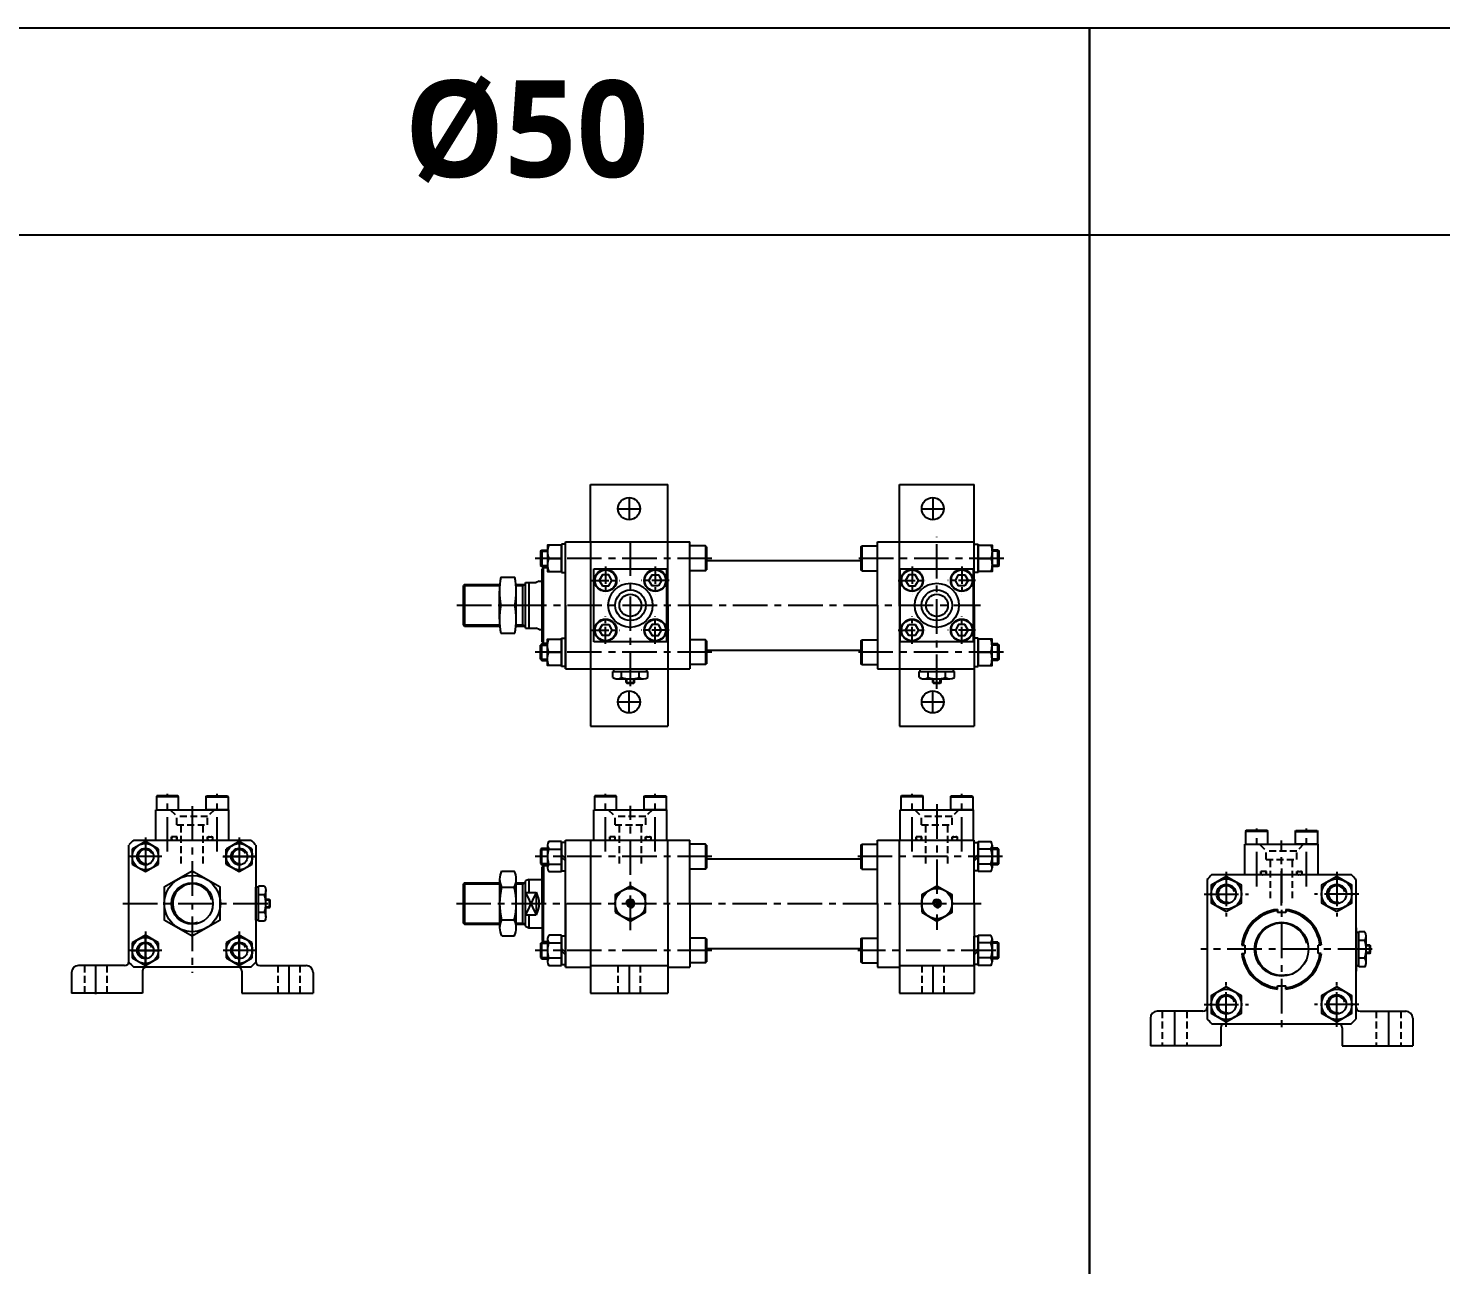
# Model space of a CAD drawing. Extents: x -819 to 10154, y 0 to 4840.
# Drawn here: x 1023 to 2047, y 3944 to 4840 of the extents above; entities that cross this region are included whole.
import ezdxf

# ---------------------------------------------------------------- set-up
doc = ezdxf.new("R2010")
doc.units = 0
doc.header["$LTSCALE"] = 10
doc.header["$MEASUREMENT"] = 0
for name, pattern in [('CENTER', [2, 1.25, -0.25, 0.25, -0.25]), ('CENTERX2', [4, 2.5, -0.5, 0.5, -0.5]), ('HIDDENX2', [0.75, 0.5, -0.25])]:
    doc.linetypes.add(name, pattern=pattern)
doc.layers.get('0').update_dxf_attribs({"linetype": 'CONTINUOUS'})
doc.layers.get('DEFPOINTS').update_dxf_attribs({"linetype": 'CONTINUOUS'})
for name, color, linetype in [('BOM-UDEF', 3, 'CONTINUOUS'), ('CEN', 1, 'CENTERX2'), ('CENTER', 1, 'CENTER'), ('HID', 2, 'HIDDENX2'), ('ML', 7, 'CONTINUOUS')]:
    doc.layers.add(name, color=color, linetype=linetype)
doc.styles.add('문자', font='romans.shx')

msp = doc.modelspace()

# ---------------------------------------------------------------- linework, layer by layer
for p, q in [((6210.3, 4839.7), (0, 4839.7)), ((1792, 3047.7), (1792, 4839.7)), ((1792, 4839.7), (1792, 3047.7)), ((2613, 4689.7), (971, 4689.7)), ((1457, 4365.2), (1462, 4365.2)), ((1462.5, 4365.7), (1462, 4365.2)), ((1678.5, 4365.7), (1679, 4365.2)), ((1678.5, 4365.7), (1684.5, 4365.7)), ((1679, 4365.2), (1684, 4365.2)), ((1684.5, 4365.7), (1684, 4365.2)), ((1198, 4208.4), (1195.5, 4208.4)), ((1198, 4202.4), (1198, 4208.4)), ((1198, 4208.4), (1198.5, 4207.9)), ((1198.5, 4202.9), (1198.5, 4207.9)), ((1198, 4202.4), (1195.5, 4202.4)), ((1198, 4202.4), (1198.5, 4202.9)), ((1995.1, 4175.4), (1992.6, 4175.4)), ((1995.1, 4169.4), (1995.1, 4175.4)), ((1995.1, 4175.4), (1995.6, 4174.9)), ((1995.1, 4169.4), (1992.6, 4169.4)), ((1995.1, 4169.4), (1995.6, 4169.9)), ((1995.6, 4169.9), (1995.6, 4174.9))]:
    msp.add_line(p, q)
at = {"color": 7, "linetype": 'Continuous'}
for p, q in [((1446.8, 4369.2), (1446.8, 4373.6)), ((1446.8, 4373.6), (1459.5, 4373.6)), ((1447.5, 4375.6), (1471.5, 4375.6)), ((1447.5, 4373.6), (1447.5, 4375.6)), ((1453.1, 4369.2), (1453.1, 4373.6)), ((1459.5, 4375.6), (1467, 4375.6)), ((1459.5, 4373.6), (1472.2, 4373.6)), ((1465.8, 4369.2), (1465.8, 4373.6)), ((1471.5, 4373.6), (1471.5, 4375.6)), ((1472.2, 4369.2), (1472.2, 4373.6)), ((1668.8, 4369.2), (1668.8, 4373.6)), ((1668.8, 4373.6), (1681.5, 4373.6)), ((1669.5, 4375.6), (1693.5, 4375.6)), ((1669.5, 4373.6), (1669.5, 4375.6)), ((1675.1, 4369.2), (1675.1, 4373.6)), ((1681.5, 4375.6), (1689, 4375.6)), ((1681.5, 4373.6), (1694.2, 4373.6)), ((1687.8, 4369.2), (1687.8, 4373.6)), ((1693.5, 4373.6), (1693.5, 4375.6)), ((1694.2, 4369.2), (1694.2, 4373.6)), ((1450, 4368.2), (1469, 4368.2)), ((1456.5, 4365.7), (1456.5, 4368.2)), ((1456.5, 4365.7), (1457, 4365.2)), ((1456.5, 4365.7), (1462.5, 4365.7)), ((1462.5, 4365.7), (1462.5, 4368.2)), ((1672, 4368.2), (1691, 4368.2)), ((1678.5, 4365.7), (1678.5, 4368.2)), ((1684.5, 4365.7), (1684.5, 4368.2)), ((1188.1, 4193.4), (1188.1, 4217.4)), ((1190.1, 4217.4), (1188.1, 4217.4)), ((1194.5, 4218.1), (1190.1, 4218.1)), ((1190.1, 4205.4), (1190.1, 4218.1)), ((1194.5, 4211.7), (1190.1, 4211.7)), ((1195.5, 4195.8), (1195.5, 4214.9)), ((1190.1, 4192.6), (1190.1, 4205.4)), ((1194.5, 4199), (1190.1, 4199)), ((1190.1, 4193.4), (1188.1, 4193.4)), ((1194.5, 4192.6), (1190.1, 4192.6)), ((1985.2, 4160.4), (1985.2, 4184.4)), ((1987.2, 4184.4), (1985.2, 4184.4)), ((1991.6, 4185.1), (1987.2, 4185.1)), ((1987.2, 4172.4), (1987.2, 4185.1)), ((1991.6, 4178.7), (1987.2, 4178.7)), ((1992.6, 4162.8), (1992.6, 4181.9)), ((1987.2, 4159.7), (1987.2, 4172.4)), ((1991.6, 4166), (1987.2, 4166)), ((1987.2, 4160.4), (1985.2, 4160.4)), ((1991.6, 4159.7), (1987.2, 4159.7))]:
    msp.add_line(p, q, dxfattribs=at)
for points in [[(1448.5, 4199.2), (1459.5, 4192.8), (1470.5, 4199.2), (1470.5, 4211.9), (1459.5, 4218.2), (1448.5, 4211.9)], [(1670.5, 4199.2), (1681.5, 4192.8), (1692.5, 4199.2), (1692.5, 4211.9), (1681.5, 4218.2), (1670.5, 4211.9)], [(1458.6, 4207), (1457.8, 4205.5), (1458.6, 4204), (1460.4, 4204), (1461.2, 4205.5), (1460.4, 4207)], [(1680.6, 4207), (1679.8, 4205.5), (1680.6, 4204), (1682.4, 4204), (1683.2, 4205.5), (1682.4, 4207)]]:
    msp.add_lwpolyline(points, close=True, dxfattribs=at)
for centre, radius in [((1459.5, 4205.5), 11), ((1681.5, 4205.5), 11), ((1459.5, 4205.5), 2.5), ((1681.5, 4205.5), 2.5)]:
    msp.add_circle(centre, radius, dxfattribs=at)
for centre, radius, start, end in [((1450, 4373.9), 5.62, 235.6158, 270), ((1450, 4373.9), 5.62, 235.6158, 304.3842), ((1459.5, 4389.3), 21, 252.412, 270), ((1459.5, 4389.3), 21, 270, 287.588), ((1469, 4373.9), 5.62, 235.6158, 304.3842), ((1672, 4373.9), 5.62, 235.6158, 270), ((1672, 4373.9), 5.62, 235.6158, 304.3842), ((1681.5, 4389.3), 21, 252.412, 270), ((1681.5, 4389.3), 21, 270, 287.588), ((1691, 4373.9), 5.62, 235.6158, 304.3842), ((1189.9, 4214.9), 5.62, 325.6158, 34.3842), ((1174.5, 4205.4), 21, 0, 17.588), ((1174.5, 4205.4), 21, 342.412, 0), ((1189.9, 4195.8), 5.62, 325.6158, 34.3842), ((1189.9, 4195.8), 5.62, 325.6158, 0), ((1987, 4181.9), 5.62, 325.6158, 34.3842), ((1971.6, 4172.4), 21, 0, 17.588), ((1971.6, 4172.4), 21, 342.412, 0), ((1987, 4162.8), 5.62, 325.6158, 34.3842), ((1987, 4162.8), 5.62, 325.6158, 0)]:
    msp.add_arc(centre, radius, start, end, dxfattribs=at)
at = {"layer": 'BOM-UDEF', "color": 0}
for p, q in [((1430.5, 4467.6), (1430.5, 4509.1)), ((1430.5, 4509.1), (1486.5, 4509.1)), ((1486.5, 4467.6), (1486.5, 4509.1)), ((1654.5, 4467.6), (1654.5, 4509.1)), ((1654.5, 4509.1), (1708.5, 4509.1)), ((1708.5, 4467.6), (1708.5, 4509.1)), ((1430.5, 4375.6), (1430.5, 4334.1)), ((1486.5, 4375.6), (1486.5, 4334.1)), ((1654.5, 4375.6), (1654.5, 4334.1)), ((1708.5, 4375.6), (1708.5, 4334.1)), ((1430.5, 4334.1), (1486.5, 4334.1)), ((1654.5, 4334.1), (1708.5, 4334.1)), ((1430.5, 4160.5), (1486.5, 4160.5)), ((1430.5, 4159.5), (1430.5, 4140.5)), ((1486.5, 4159.5), (1486.5, 4140.5)), ((1654.5, 4160.5), (1708.5, 4160.5)), ((1654.5, 4160.5), (1708.5, 4160.5)), ((1654.5, 4159.5), (1654.5, 4140.5)), ((1708.5, 4159.5), (1708.5, 4140.5)), ((1106.1, 4140.5), (1054.6, 4140.5)), ((1178.1, 4140.5), (1229.6, 4140.5)), ((1430.5, 4140.5), (1486.5, 4140.5)), ((1654.5, 4140.5), (1708.5, 4140.5)), ((1887.2, 4102.4), (1836.2, 4102.4)), ((1975.2, 4102.4), (2026.2, 4102.4))]:
    msp.add_line(p, q, dxfattribs=at)
for centre in [(1458.5, 4491.6), (1678.5, 4491.6), (1458.5, 4351.6), (1678.5, 4351.6)]:
    msp.add_circle(centre, 8, dxfattribs=at)
at = {"layer": 'CEN'}
for p, q in [((1458.5, 4499.6), (1458.5, 4483.6)), ((1678.5, 4499.6), (1678.5, 4483.6)), ((1450.5, 4491.6), (1466.5, 4491.6)), ((1670.5, 4491.6), (1686.5, 4491.6)), ((1459.5, 4363), (1459.5, 4471.1)), ((1681.5, 4361), (1681.5, 4471.1)), ((1518.6, 4455.6), (1390.6, 4455.6)), ((1730, 4455.6), (1624.2, 4455.6)), ((1333.8, 4421.6), (1713.1, 4421.6)), ((1518.6, 4387.6), (1390.6, 4387.6)), ((1729.7, 4387.6), (1624.2, 4387.6)), ((1458.5, 4343.6), (1458.5, 4359.6)), ((1678.5, 4343.6), (1678.5, 4359.6)), ((1450.5, 4351.6), (1466.5, 4351.6)), ((1670.5, 4351.6), (1686.5, 4351.6)), ((1124.1, 4243.1), (1124.1, 4285.1)), ((1160.1, 4243.1), (1160.1, 4285.1)), ((1441.5, 4243.1), (1441.5, 4285.1)), ((1477.5, 4243.1), (1477.5, 4285.1)), ((1663.5, 4243.1), (1663.5, 4285.1)), ((1681.5, 4277.5), (1681.5, 4186.4)), ((1699.5, 4243.1), (1699.5, 4285.1)), ((1142.1, 4276.1), (1142.1, 4155.2)), ((1459.5, 4186.2), (1459.5, 4276.4)), ((1913.2, 4217.9), (1913.2, 4259.9)), ((1949.2, 4217.9), (1949.2, 4259.9)), ((1108.1, 4253.3), (1108.1, 4226.9)), ((1176.1, 4253.3), (1176.1, 4226.9)), ((1176.1, 4253.3), (1176.1, 4226.9)), ((1931.2, 4204), (1931.2, 4251.2)), ((1120, 4239.5), (1096.5, 4239.5)), ((1164.2, 4239.5), (1187.6, 4239.5)), ((1188, 4239.5), (1164.5, 4239.5)), ((1518.6, 4239.5), (1390.6, 4239.5)), ((1729.1, 4239.5), (1624.2, 4239.5)), ((1891.2, 4228.5), (1891.2, 4196.2)), ((1931.2, 4230.9), (1931.2, 4113.8)), ((1971.2, 4228.5), (1971.2, 4196.2)), ((1875.1, 4212.4), (1907.3, 4212.4)), ((1987.3, 4212.4), (1955.1, 4212.4)), ((1091.8, 4205.5), (1199.5, 4205.5)), ((1333.4, 4205.5), (1713.7, 4205.5)), ((1108.1, 4185.3), (1108.1, 4158.9)), ((1176.1, 4185.3), (1176.1, 4158.9)), ((1108.1, 4162.2), (1108.1, 4180.9)), ((1176.1, 4162.2), (1176.1, 4180.9)), ((1120, 4171.5), (1096.5, 4171.5)), ((1098.7, 4171.5), (1117.5, 4171.5)), ((1188, 4171.5), (1164.5, 4171.5)), ((1185.5, 4171.5), (1166.7, 4171.5)), ((1518.6, 4171.5), (1390.6, 4171.5)), ((1724.2, 4171.5), (1624.2, 4171.5)), ((1996.9, 4172.4), (1872.7, 4172.4)), ((1072.1, 4160.5), (1072.1, 4139.8)), ((1212.1, 4160.5), (1212.1, 4139.8)), ((1458.5, 4160.5), (1458.5, 4140.5)), ((1678.5, 4160.5), (1678.5, 4140.5)), ((1891.2, 4116.2), (1891.2, 4148.5)), ((1971.2, 4116.2), (1971.2, 4148.5)), ((1853.7, 4127.4), (1853.7, 4102.4)), ((1875.1, 4132.4), (1907.3, 4132.4)), ((1987.3, 4132.4), (1955.1, 4132.4)), ((2008.7, 4127.4), (2008.7, 4102.4))]:
    msp.add_line(p, q, dxfattribs=at)
at = {"layer": 'CENTER'}
for p, q in [((1399.4, 4455.6), (1409.6, 4455.6)), ((1721.6, 4455.6), (1711.4, 4455.6)), ((1441.5, 4449.7), (1441.5, 4429.6)), ((1477.5, 4449.7), (1477.5, 4429.6)), ((1663.5, 4449.7), (1663.5, 4429.6)), ((1699.5, 4449.7), (1699.5, 4429.6)), ((1431.4, 4439.6), (1451.6, 4439.6)), ((1487.6, 4439.6), (1467.4, 4439.6)), ((1653.4, 4439.6), (1673.6, 4439.6)), ((1709.6, 4439.6), (1689.4, 4439.6)), ((1441.5, 4393.6), (1441.5, 4413.7)), ((1477.5, 4393.6), (1477.5, 4413.7)), ((1663.5, 4393.6), (1663.5, 4413.7)), ((1699.5, 4393.6), (1699.5, 4413.7)), ((1431.4, 4403.6), (1451.6, 4403.6)), ((1487.6, 4403.6), (1467.4, 4403.6)), ((1653.4, 4403.6), (1673.6, 4403.6)), ((1709.6, 4403.6), (1689.4, 4403.6)), ((1399.4, 4387.6), (1409.6, 4387.6)), ((1721.6, 4387.6), (1711.4, 4387.6))]:
    msp.add_line(p, q, dxfattribs=at)
at = {"layer": 'DEFPOINTS', "color": 0, "linetype": 'ByBlock'}
for p in [(1396.5, 4449.1), (1396.5, 4394.1), (1396.5, 4233), (1383.5, 4189), (1396.5, 4178)]:
    msp.add_point(p, dxfattribs=at)
at = {"layer": 'HID'}
for p, q in [((1126.1, 4273.5), (1131, 4268.6)), ((1153.2, 4268.6), (1131, 4268.6)), ((1131, 4262.5), (1131, 4268.6)), ((1131, 4262.5), (1131, 4268.6)), ((1158.1, 4273.5), (1153.2, 4268.6)), ((1153.2, 4262.5), (1153.2, 4268.6)), ((1443.5, 4273.5), (1448.4, 4268.6)), ((1470.6, 4268.6), (1448.4, 4268.6)), ((1448.4, 4262.5), (1448.4, 4268.6)), ((1448.4, 4262.5), (1448.4, 4268.6)), ((1475.5, 4273.5), (1470.6, 4268.6)), ((1470.6, 4262.5), (1470.6, 4268.6)), ((1665.5, 4273.5), (1670.4, 4268.6)), ((1692.6, 4268.6), (1670.4, 4268.6)), ((1670.4, 4262.5), (1670.4, 4268.6)), ((1670.4, 4262.5), (1670.4, 4268.6)), ((1697.5, 4273.5), (1692.6, 4268.6)), ((1692.6, 4262.5), (1692.6, 4268.6)), ((1131, 4262.5), (1153.2, 4262.5)), ((1134.1, 4234.5), (1134.1, 4262.5)), ((1150.1, 4234.5), (1150.1, 4262.5)), ((1448.4, 4262.5), (1470.6, 4262.5)), ((1451.5, 4234.5), (1451.5, 4262.5)), ((1467.5, 4234.5), (1467.5, 4262.5)), ((1670.4, 4262.5), (1692.6, 4262.5)), ((1673.5, 4234.5), (1673.5, 4262.5)), ((1689.5, 4234.5), (1689.5, 4262.5)), ((1127.1, 4251.5), (1127.1, 4253.9)), ((1131.1, 4253.9), (1127.1, 4253.9)), ((1131.1, 4251.5), (1131.1, 4253.9)), ((1153.1, 4253.9), (1157.1, 4253.9)), ((1153.1, 4251.5), (1153.1, 4253.9)), ((1157.1, 4251.5), (1157.1, 4253.9)), ((1448.5, 4253.9), (1444.5, 4253.9)), ((1444.5, 4251.5), (1444.5, 4253.9)), ((1448.5, 4251.5), (1448.5, 4253.9)), ((1470.5, 4253.9), (1474.5, 4253.9)), ((1470.5, 4251.5), (1470.5, 4253.9)), ((1474.5, 4251.5), (1474.5, 4253.9)), ((1666.5, 4251.5), (1666.5, 4253.9)), ((1670.5, 4253.9), (1666.5, 4253.9)), ((1670.5, 4251.5), (1670.5, 4253.9)), ((1692.5, 4253.9), (1696.5, 4253.9)), ((1692.5, 4251.5), (1692.5, 4253.9)), ((1696.5, 4251.5), (1696.5, 4253.9)), ((1915.2, 4248.4), (1920.1, 4243.5)), ((1947.2, 4248.4), (1942.3, 4243.5)), ((1942.3, 4243.5), (1920.1, 4243.5)), ((1920.1, 4237.4), (1920.1, 4243.5)), ((1920.1, 4237.4), (1920.1, 4243.5)), ((1920.1, 4237.4), (1942.3, 4237.4)), ((1923.2, 4209.3), (1923.2, 4237.4)), ((1939.2, 4209.3), (1939.2, 4237.4)), ((1942.3, 4237.4), (1942.3, 4243.5)), ((1920.2, 4228.8), (1916.2, 4228.8)), ((1916.2, 4226.4), (1916.2, 4228.8)), ((1920.2, 4226.4), (1920.2, 4228.8)), ((1942.2, 4226.4), (1942.2, 4228.8)), ((1942.2, 4228.8), (1946.2, 4228.8)), ((1946.2, 4226.4), (1946.2, 4228.8)), ((1064.1, 4160.5), (1064.1, 4140.5)), ((1080.1, 4160.5), (1080.1, 4140.5)), ((1204.1, 4160.5), (1204.1, 4140.5)), ((1220.1, 4160.5), (1220.1, 4140.5)), ((1450.5, 4160.5), (1450.5, 4140.5)), ((1466.5, 4160.5), (1466.5, 4140.5)), ((1670.5, 4160.5), (1670.5, 4140.5)), ((1686.5, 4160.5), (1686.5, 4140.5)), ((1844.7, 4127.4), (1844.7, 4102.4)), ((1862.7, 4127.4), (1862.7, 4102.4)), ((1999.7, 4127.4), (1999.7, 4102.4)), ((2017.7, 4127.4), (2017.7, 4102.4))]:
    msp.add_line(p, q, dxfattribs=at)
for centre, start, end in [((1128.3, 4252.7), 90, 270), ((1129.8, 4252.7), 270, 90), ((1154.3, 4252.7), 90, 270), ((1155.8, 4252.7), 270, 90), ((1445.7, 4252.7), 90, 270), ((1447.2, 4252.7), 270, 90), ((1471.7, 4252.7), 90, 270), ((1473.3, 4252.7), 270, 90), ((1667.7, 4252.7), 90, 270), ((1669.2, 4252.7), 270, 90), ((1693.7, 4252.7), 90, 270), ((1695.3, 4252.7), 270, 90), ((1917.4, 4227.6), 90, 270), ((1919, 4227.6), 270, 90), ((1943.4, 4227.6), 90, 270), ((1945, 4227.6), 270, 90)]:
    msp.add_arc(centre, 1.2, start, end, dxfattribs=at)
at = {"layer": 'ML'}
for p, q in [((1394.4, 4460.8), (1395.3, 4461.6)), ((1395.3, 4461.6), (1395.3, 4449.6)), ((1395.3, 4461.6), (1399.4, 4461.6)), ((1409.5, 4445.3), (1409.5, 4465.9)), ((1409.5, 4465.9), (1409.5, 4445.3)), ((1412.5, 4465.9), (1409.5, 4465.9)), ((1412.5, 4467.6), (1502.5, 4467.6)), ((1412.5, 4421.6), (1412.5, 4467.6)), ((1412.5, 4375.6), (1412.5, 4467.6)), ((1412.5, 4421.6), (1412.5, 4467.6)), ((1412.5, 4445.3), (1412.5, 4465.9)), ((1430.5, 4467.6), (1430.5, 4375.6)), ((1486.5, 4421.6), (1486.5, 4467.6)), ((1502.5, 4421.6), (1502.5, 4467.6)), ((1502.5, 4421.6), (1502.5, 4467.6)), ((1513.8, 4464.6), (1502.5, 4464.6)), ((1513.8, 4464.6), (1513.8, 4446.6)), ((1514.5, 4463.9), (1513.8, 4464.6)), ((1514.5, 4463.9), (1514.5, 4447.3)), ((1626.5, 4463.9), (1627.2, 4464.6)), ((1626.5, 4463.9), (1626.5, 4447.3)), ((1627.2, 4464.6), (1638.5, 4464.6)), ((1627.2, 4464.6), (1627.2, 4446.6)), ((1638.5, 4421.6), (1638.5, 4467.6)), ((1638.5, 4467.6), (1708.5, 4467.6)), ((1654.5, 4421.6), (1654.5, 4467.6)), ((1708.5, 4421.6), (1708.5, 4467.6)), ((1708.5, 4445.3), (1708.5, 4465.9)), ((1708.5, 4465.9), (1711.5, 4465.9)), ((1711.5, 4445.3), (1711.5, 4465.9)), ((1711.5, 4465.9), (1711.5, 4445.3)), ((1725.7, 4461.6), (1721.6, 4461.6)), ((1725.7, 4449.6), (1725.7, 4461.6)), ((1725.7, 4461.6), (1726.6, 4460.8)), ((1394.4, 4460.8), (1394.4, 4450.5)), ((1409.5, 4455.6), (1400.3, 4455.6)), ((1514.5, 4454.1), (1626.5, 4454.1)), ((1711.5, 4455.6), (1720.6, 4455.6)), ((1726.6, 4450.5), (1726.6, 4460.8)), ((1365.7, 4442), (1375.7, 4442)), ((1395.3, 4449.6), (1394.4, 4450.5)), ((1395.3, 4449.6), (1399.4, 4449.6)), ((1396.5, 4449.1), (1395.5, 4448.1)), ((1395.5, 4395.1), (1395.5, 4448.1)), ((1396.5, 4394.1), (1396.5, 4449.6)), ((1396.5, 4449.1), (1399.5, 4449.1)), ((1409.5, 4445.3), (1412.5, 4445.3)), ((1433, 4448.1), (1486, 4448.1)), ((1433, 4395.1), (1433, 4448.1)), ((1486, 4448.1), (1486, 4395.1)), ((1486, 4395.1), (1486, 4448.1)), ((1513.8, 4446.6), (1502.5, 4446.6)), ((1513.8, 4446.6), (1514.5, 4447.3)), ((1627.2, 4446.6), (1626.5, 4447.3)), ((1627.2, 4446.6), (1638.5, 4446.6)), ((1655, 4448.1), (1708, 4448.1)), ((1655, 4395.1), (1655, 4448.1)), ((1708, 4395.1), (1708, 4448.1)), ((1708, 4448.1), (1708, 4395.1)), ((1711.5, 4445.3), (1708.5, 4445.3)), ((1725.7, 4449.6), (1721.6, 4449.6)), ((1726.6, 4450.5), (1725.7, 4449.6)), ((1339.2, 4436.6), (1338.5, 4435.9)), ((1338.5, 4407.4), (1338.5, 4435.9)), ((1339.2, 4436.6), (1339.2, 4406.6)), ((1339.2, 4436.6), (1364.9, 4436.6)), ((1364.7, 4411.5), (1364.7, 4431.8)), ((1376.4, 4436.6), (1383.5, 4436.6)), ((1376.7, 4411.5), (1376.7, 4431.8)), ((1381.5, 4406.6), (1381.5, 4436.6)), ((1383.5, 4405.1), (1383.5, 4438.1)), ((1383.5, 4438.1), (1391.3, 4438.1)), ((1386, 4438.1), (1386, 4421.6)), ((1393.3, 4439.1), (1391.3, 4438.1)), ((1393.3, 4439.1), (1395.5, 4439.1)), ((1365.7, 4421.6), (1375.7, 4421.6)), ((1386, 4421.6), (1386, 4405.1)), ((1412.5, 4421.6), (1412.5, 4375.6)), ((1412.5, 4421.6), (1412.5, 4375.6)), ((1486.5, 4421.6), (1486.5, 4375.6)), ((1502.5, 4421.6), (1502.5, 4375.6)), ((1502.5, 4421.6), (1502.5, 4375.6)), ((1638.5, 4421.6), (1638.5, 4375.6)), ((1654.5, 4421.6), (1654.5, 4375.6)), ((1708.5, 4421.6), (1708.5, 4375.6)), ((1339.2, 4406.6), (1338.5, 4407.4)), ((1338.5, 4407.4), (1339.2, 4406.6)), ((1339.2, 4406.6), (1364.8, 4406.6)), ((1339.2, 4406.6), (1364.9, 4406.6)), ((1365.7, 4401.3), (1375.7, 4401.3)), ((1376.4, 4406.6), (1383.5, 4406.6)), ((1376.8, 4406.6), (1383.5, 4406.6)), ((1383.5, 4405.1), (1391.3, 4405.1)), ((1393.3, 4404.1), (1391.3, 4405.1)), ((1393.3, 4404.1), (1395.5, 4404.1)), ((1395.3, 4393.6), (1394.4, 4392.8)), ((1394.4, 4382.5), (1394.4, 4392.8)), ((1395.3, 4381.6), (1395.3, 4393.6)), ((1395.3, 4393.6), (1399.4, 4393.6)), ((1395.4, 4393.6), (1399.5, 4393.6)), ((1396.5, 4394.1), (1395.5, 4395.1)), ((1396.5, 4394.1), (1399.5, 4394.1)), ((1409.5, 4377.3), (1409.5, 4397.9)), ((1409.5, 4397.9), (1409.5, 4377.3)), ((1409.5, 4397.9), (1412.5, 4397.9)), ((1412.5, 4397.9), (1412.5, 4377.3)), ((1486, 4395.1), (1433, 4395.1)), ((1513.8, 4396.6), (1502.5, 4396.6)), ((1513.8, 4396.6), (1513.8, 4378.6)), ((1514.5, 4395.9), (1513.8, 4396.6)), ((1514.5, 4395.9), (1514.5, 4379.3)), ((1626.5, 4395.9), (1627.2, 4396.6)), ((1626.5, 4395.9), (1626.5, 4379.3)), ((1627.2, 4396.6), (1638.5, 4396.6)), ((1627.2, 4396.6), (1627.2, 4378.6)), ((1708, 4395.1), (1655, 4395.1)), ((1708.5, 4397.9), (1708.5, 4377.3)), ((1711.5, 4397.9), (1708.5, 4397.9)), ((1711.5, 4397.9), (1711.5, 4377.3)), ((1711.5, 4377.3), (1711.5, 4397.9)), ((1725.7, 4393.6), (1721.6, 4393.6)), ((1725.7, 4381.6), (1725.7, 4393.6)), ((1725.7, 4393.6), (1726.6, 4392.8)), ((1726.6, 4382.5), (1726.6, 4392.8)), ((1394.4, 4382.5), (1395.3, 4381.6)), ((1395.3, 4381.6), (1399.4, 4381.6)), ((1409.5, 4387.6), (1400.3, 4387.6)), ((1514.5, 4389.1), (1626.5, 4389.1)), ((1711.5, 4387.6), (1720.6, 4387.6)), ((1725.7, 4381.6), (1721.6, 4381.6)), ((1726.6, 4382.5), (1725.7, 4381.6)), ((1412.5, 4377.3), (1409.5, 4377.3)), ((1412.5, 4375.6), (1502.5, 4375.6)), ((1513.8, 4378.6), (1502.5, 4378.6)), ((1513.8, 4378.6), (1514.5, 4379.3)), ((1627.2, 4378.6), (1626.5, 4379.3)), ((1627.2, 4378.6), (1638.5, 4378.6)), ((1638.5, 4375.6), (1708.5, 4375.6)), ((1708.5, 4377.3), (1711.5, 4377.3)), ((1116.4, 4283.5), (1116.1, 4282.9)), ((1132.1, 4282.9), (1116.1, 4282.9)), ((1116.1, 4282.9), (1116.1, 4273.5)), ((1131.7, 4283.5), (1116.4, 4283.5)), ((1132.1, 4282.9), (1131.7, 4283.5)), ((1132.1, 4273.5), (1132.1, 4282.9)), ((1152.1, 4282.9), (1152.4, 4283.5)), ((1152.1, 4282.9), (1168.1, 4282.9)), ((1152.1, 4273.5), (1152.1, 4282.9)), ((1152.4, 4283.5), (1167.7, 4283.5)), ((1167.7, 4283.5), (1168.1, 4282.9)), ((1168.1, 4282.9), (1168.1, 4273.5)), ((1433.8, 4283.5), (1433.5, 4282.9)), ((1433.5, 4282.9), (1433.5, 4273.5)), ((1449.5, 4282.9), (1433.5, 4282.9)), ((1449.1, 4283.5), (1433.8, 4283.5)), ((1449.5, 4282.9), (1449.1, 4283.5)), ((1449.5, 4273.5), (1449.5, 4282.9)), ((1469.5, 4282.9), (1469.8, 4283.5)), ((1469.5, 4273.5), (1469.5, 4282.9)), ((1469.5, 4282.9), (1485.5, 4282.9)), ((1469.8, 4283.5), (1485.1, 4283.5)), ((1485.1, 4283.5), (1485.5, 4282.9)), ((1485.5, 4282.9), (1485.5, 4273.5)), ((1655.8, 4283.5), (1655.5, 4282.9)), ((1671.5, 4282.9), (1655.5, 4282.9)), ((1655.5, 4282.9), (1655.5, 4273.5)), ((1671.1, 4283.5), (1655.8, 4283.5)), ((1671.5, 4282.9), (1671.1, 4283.5)), ((1671.5, 4273.5), (1671.5, 4282.9)), ((1691.5, 4282.9), (1691.8, 4283.5)), ((1691.5, 4282.9), (1707.5, 4282.9)), ((1691.5, 4273.5), (1691.5, 4282.9)), ((1691.8, 4283.5), (1707.1, 4283.5)), ((1707.1, 4283.5), (1707.5, 4282.9)), ((1707.5, 4282.9), (1707.5, 4273.5)), ((1115.6, 4273.5), (1168.6, 4273.5)), ((1115.6, 4251.5), (1115.6, 4273.5)), ((1168.1, 4273.5), (1152.1, 4273.5)), ((1168.6, 4251.5), (1168.6, 4273.5)), ((1433, 4273.5), (1486, 4273.5)), ((1433, 4251.5), (1433, 4273.5)), ((1485.5, 4273.5), (1469.5, 4273.5)), ((1486, 4251.5), (1486, 4273.5)), ((1655, 4273.5), (1708, 4273.5)), ((1655, 4251.5), (1655, 4273.5)), ((1707.5, 4273.5), (1691.5, 4273.5)), ((1708, 4251.5), (1708, 4273.5)), ((1905.5, 4258.4), (1905.2, 4257.8)), ((1921.2, 4257.8), (1905.2, 4257.8)), ((1905.2, 4257.8), (1905.2, 4248.4)), ((1920.9, 4258.4), (1905.5, 4258.4)), ((1921.2, 4257.8), (1920.9, 4258.4)), ((1921.2, 4248.4), (1921.2, 4257.8)), ((1941.2, 4257.8), (1941.5, 4258.4)), ((1941.2, 4257.8), (1957.2, 4257.8)), ((1941.2, 4248.4), (1941.2, 4257.8)), ((1941.5, 4258.4), (1956.9, 4258.4)), ((1956.9, 4258.4), (1957.2, 4257.8)), ((1957.2, 4257.8), (1957.2, 4248.4)), ((1096.1, 4163.2), (1096.1, 4247.9)), ((1108.1, 4250.5), (1098.6, 4245)), ((1099.7, 4251.5), (1184.5, 4251.5)), ((1117.6, 4245), (1108.1, 4250.5)), ((1176.1, 4250.5), (1166.6, 4245)), ((1185.6, 4245), (1176.1, 4250.5)), ((1188.1, 4247.9), (1188.1, 4163.5)), ((1399.5, 4247.8), (1399.5, 4231.3)), ((1409.5, 4250.5), (1400.3, 4250.5)), ((1409.5, 4228.6), (1409.5, 4250.5)), ((1409.5, 4249.8), (1409.5, 4229.2)), ((1412.5, 4249.8), (1409.5, 4249.8)), ((1412.5, 4159.5), (1412.5, 4251.5)), ((1412.5, 4251.5), (1502.5, 4251.5)), ((1412.5, 4205.5), (1412.5, 4251.5)), ((1412.5, 4205.5), (1412.5, 4251.5)), ((1412.5, 4229.2), (1412.5, 4249.8)), ((1430.5, 4251.5), (1430.5, 4159.5)), ((1486.5, 4205.5), (1486.5, 4251.5)), ((1502.5, 4205.5), (1502.5, 4251.5)), ((1502.5, 4205.5), (1502.5, 4251.5)), ((1513.8, 4248.5), (1502.5, 4248.5)), ((1513.8, 4248.5), (1513.8, 4230.5)), ((1514.5, 4247.8), (1513.8, 4248.5)), ((1514.5, 4247.8), (1514.5, 4231.2)), ((1626.5, 4247.8), (1627.2, 4248.5)), ((1626.5, 4247.8), (1626.5, 4231.2)), ((1627.2, 4248.5), (1638.5, 4248.5)), ((1627.2, 4248.5), (1627.2, 4230.5)), ((1638.5, 4251.5), (1708.5, 4251.5)), ((1638.5, 4205.5), (1638.5, 4251.5)), ((1654.5, 4205.5), (1654.5, 4251.5)), ((1708.5, 4205.5), (1708.5, 4251.5)), ((1708.5, 4249.8), (1711.5, 4249.8)), ((1708.5, 4229.2), (1708.5, 4249.8)), ((1711.5, 4250.5), (1720.6, 4250.5)), ((1711.5, 4228.6), (1711.5, 4250.5)), ((1711.5, 4249.8), (1711.5, 4229.2)), ((1721.5, 4247.8), (1721.5, 4231.3)), ((1904.7, 4248.4), (1957.7, 4248.4)), ((1904.7, 4226.4), (1904.7, 4248.4)), ((1957.2, 4248.4), (1941.2, 4248.4)), ((1957.7, 4226.4), (1957.7, 4248.4)), ((1098.6, 4245), (1098.6, 4234.1)), ((1117.6, 4234.1), (1117.6, 4245)), ((1166.6, 4234.1), (1166.6, 4245)), ((1166.6, 4245), (1166.6, 4234.1)), ((1185.6, 4234.1), (1185.6, 4245)), ((1395.4, 4245.5), (1394.5, 4244.7)), ((1394.5, 4234.4), (1394.5, 4244.7)), ((1395.4, 4233.5), (1395.4, 4245.5)), ((1395.4, 4245.5), (1399.5, 4245.5)), ((1400.3, 4245), (1409.5, 4245)), ((1409.5, 4241), (1412.5, 4238.2)), ((1409.5, 4239.2), (1412.5, 4236.4)), ((1514.5, 4238), (1626.5, 4238)), ((1711.5, 4241), (1708.5, 4238.2)), ((1711.5, 4239.2), (1708.5, 4236.4)), ((1720.6, 4245), (1711.5, 4245)), ((1725.6, 4245.5), (1721.5, 4245.5)), ((1725.6, 4245.5), (1726.5, 4244.7)), ((1725.6, 4233.5), (1725.6, 4245.5)), ((1726.5, 4234.4), (1726.5, 4244.7)), ((1098.6, 4234.1), (1108.1, 4228.6)), ((1108.1, 4228.6), (1117.6, 4234.1)), ((1176.1, 4228.6), (1166.6, 4234.1)), ((1166.6, 4234.1), (1176.1, 4228.6)), ((1176.1, 4228.6), (1185.6, 4234.1)), ((1366.3, 4229), (1375.3, 4229)), ((1394.5, 4234.4), (1395.4, 4233.5)), ((1395.4, 4233.5), (1399.5, 4233.5)), ((1396.5, 4233), (1395.5, 4232)), ((1395.5, 4205.5), (1395.5, 4232)), ((1396.5, 4233), (1399.5, 4233)), ((1396.5, 4233), (1396.5, 4205.5)), ((1400.3, 4234.1), (1409.5, 4234.1)), ((1400.3, 4228.6), (1409.5, 4228.6)), ((1409.5, 4229.2), (1412.5, 4229.2)), ((1513.8, 4230.5), (1502.5, 4230.5)), ((1513.8, 4230.5), (1514.5, 4231.2)), ((1627.2, 4230.5), (1626.5, 4231.2)), ((1627.2, 4230.5), (1638.5, 4230.5)), ((1711.5, 4229.2), (1708.5, 4229.2)), ((1720.6, 4234.1), (1711.5, 4234.1)), ((1720.6, 4228.6), (1711.5, 4228.6)), ((1725.6, 4233.5), (1721.5, 4233.5)), ((1726.5, 4234.4), (1725.6, 4233.5)), ((1981.6, 4226.4), (1880.8, 4226.4)), ((1188.1, 4221), (1188.1, 4189.7)), ((1339.2, 4220.5), (1338.5, 4219.8)), ((1338.5, 4191.3), (1338.5, 4219.8)), ((1339.2, 4220.5), (1364.8, 4220.5)), ((1339.2, 4220.5), (1339.2, 4190.5)), ((1364.8, 4187.9), (1364.8, 4223.2)), ((1366.3, 4217.3), (1375.3, 4217.3)), ((1376.8, 4187.9), (1376.8, 4223.2)), ((1376.8, 4187.9), (1376.8, 4223.2)), ((1376.8, 4220.5), (1383.5, 4220.5)), ((1381.5, 4190.5), (1381.5, 4220.5)), ((1386, 4223), (1383.5, 4222)), ((1383.5, 4189), (1383.5, 4222)), ((1386, 4223), (1395.5, 4223)), ((1386, 4223), (1386, 4213.6)), ((1877.2, 4222.8), (1877.2, 4122)), ((1985.2, 4122), (1985.2, 4222.8)), ((1383.5, 4213.6), (1391.3, 4213.6)), ((1391.3, 4213.6), (1391.3, 4197.4)), ((1383.5, 4197.4), (1391.3, 4197.4)), ((1386, 4197.4), (1386, 4188)), ((1395.5, 4205.5), (1395.5, 4179)), ((1396.5, 4178), (1396.5, 4205.5)), ((1412.5, 4205.5), (1412.5, 4159.5)), ((1412.5, 4205.5), (1412.5, 4159.5)), ((1486.5, 4205.5), (1486.5, 4159.5)), ((1502.5, 4205.5), (1502.5, 4159.5)), ((1502.5, 4205.5), (1502.5, 4159.5)), ((1638.5, 4205.5), (1638.5, 4159.5)), ((1654.5, 4205.5), (1654.5, 4159.5)), ((1708.5, 4205.5), (1708.5, 4159.5)), ((1928.2, 4201.2), (1928.2, 4198.9)), ((1934.2, 4198.9), (1928.2, 4198.9)), ((1934.2, 4201.2), (1934.2, 4198.9)), ((1338.5, 4191.3), (1339.2, 4190.5)), ((1339.2, 4190.5), (1338.5, 4191.3)), ((1339.2, 4190.5), (1364.8, 4190.5)), ((1339.2, 4190.5), (1364.8, 4190.5)), ((1366.3, 4193.8), (1375.3, 4193.8)), ((1376.8, 4190.5), (1383.5, 4190.5)), ((1376.8, 4190.5), (1383.5, 4190.5)), ((1383.5, 4189), (1386, 4188)), ((1386, 4188), (1395.5, 4188)), ((1985.2, 4187.9), (1985.2, 4156.5)), ((1108.1, 4182.5), (1098.6, 4177)), ((1098.6, 4177), (1098.6, 4166.1)), ((1117.6, 4177), (1108.1, 4182.5)), ((1117.6, 4166.1), (1117.6, 4177)), ((1176.1, 4182.5), (1166.6, 4177)), ((1166.6, 4177), (1166.6, 4166.1)), ((1185.6, 4177), (1176.1, 4182.5)), ((1185.6, 4166.1), (1185.6, 4177)), ((1366.3, 4182), (1375.3, 4182)), ((1395.4, 4177.5), (1394.5, 4176.7)), ((1394.5, 4166.4), (1394.5, 4176.7)), ((1395.4, 4165.5), (1395.4, 4177.5)), ((1395.4, 4177.5), (1399.5, 4177.5)), ((1396.5, 4178), (1395.5, 4179)), ((1396.5, 4178), (1399.5, 4178)), ((1399.5, 4179.8), (1399.5, 4163.3)), ((1409.5, 4182.5), (1400.3, 4182.5)), ((1400.3, 4177), (1409.5, 4177)), ((1409.5, 4160.6), (1409.5, 4182.5)), ((1409.5, 4181.8), (1409.5, 4161.2)), ((1412.5, 4181.8), (1409.5, 4181.8)), ((1412.5, 4161.2), (1412.5, 4181.8)), ((1513.8, 4180.5), (1502.5, 4180.5)), ((1513.8, 4180.5), (1513.8, 4162.5)), ((1514.5, 4179.8), (1513.8, 4180.5)), ((1514.5, 4179.8), (1514.5, 4163.2)), ((1626.5, 4179.8), (1627.2, 4180.5)), ((1626.5, 4179.8), (1626.5, 4163.2)), ((1627.2, 4180.5), (1627.2, 4162.5)), ((1627.2, 4180.5), (1638.5, 4180.5)), ((1708.5, 4161.2), (1708.5, 4181.8)), ((1708.5, 4181.8), (1711.5, 4181.8)), ((1711.5, 4160.6), (1711.5, 4182.5)), ((1711.5, 4182.5), (1720.6, 4182.5)), ((1711.5, 4181.8), (1711.5, 4161.2)), ((1720.6, 4177), (1711.5, 4177)), ((1721.5, 4179.8), (1721.5, 4163.3)), ((1725.6, 4177.5), (1721.5, 4177.5)), ((1725.6, 4165.5), (1725.6, 4177.5)), ((1725.6, 4177.5), (1726.5, 4176.7)), ((1726.5, 4166.4), (1726.5, 4176.7)), ((1902.4, 4175.4), (1904.7, 4175.4)), ((1904.7, 4175.4), (1904.7, 4169.4)), ((1960, 4175.4), (1957.7, 4175.4)), ((1957.7, 4169.4), (1957.7, 4175.4)), ((1098.6, 4166.1), (1108.1, 4160.6)), ((1108.1, 4160.6), (1117.6, 4166.1)), ((1166.6, 4166.1), (1176.1, 4160.6)), ((1176.1, 4160.6), (1185.6, 4166.1)), ((1394.5, 4166.4), (1395.4, 4165.5)), ((1395.4, 4165.5), (1399.5, 4165.5)), ((1400.3, 4166.1), (1409.5, 4166.1)), ((1409.5, 4173), (1412.5, 4170.2)), ((1409.5, 4171.2), (1412.5, 4168.4)), ((1514.5, 4173), (1626.5, 4173)), ((1711.5, 4173), (1708.5, 4170.2)), ((1711.5, 4171.2), (1708.5, 4168.4)), ((1720.6, 4166.1), (1711.5, 4166.1)), ((1725.6, 4165.5), (1721.5, 4165.5)), ((1726.5, 4166.4), (1725.6, 4165.5)), ((1902.4, 4169.4), (1904.7, 4169.4)), ((1960, 4169.4), (1957.7, 4169.4)), ((1054.6, 4155.5), (1054.6, 4140.5)), ((1093.1, 4160.5), (1059.6, 4160.5)), ((1184.5, 4159.5), (1099.7, 4159.5)), ((1106.1, 4156.5), (1106.1, 4140.5)), ((1178.1, 4156.5), (1178.1, 4140.5)), ((1191.1, 4160.5), (1224.6, 4160.5)), ((1229.6, 4155.5), (1229.6, 4140.5)), ((1400.3, 4160.6), (1409.5, 4160.6)), ((1409.5, 4161.2), (1412.5, 4161.2)), ((1412.5, 4159.5), (1430.5, 4159.5)), ((1486.5, 4159.5), (1502.5, 4159.5)), ((1513.8, 4162.5), (1502.5, 4162.5)), ((1513.8, 4162.5), (1514.5, 4163.2)), ((1627.2, 4162.5), (1626.5, 4163.2)), ((1627.2, 4162.5), (1638.5, 4162.5)), ((1638.5, 4159.5), (1654.5, 4159.5)), ((1711.5, 4161.2), (1708.5, 4161.2)), ((1720.6, 4160.6), (1711.5, 4160.6)), ((1928.2, 4143.5), (1928.2, 4145.9)), ((1928.2, 4145.9), (1934.2, 4145.9)), ((1934.2, 4143.5), (1934.2, 4145.9)), ((1934.2, 4144.5), (1934.2, 4143.5)), ((1874.2, 4127.4), (1841.2, 4127.4)), ((1988.2, 4127.4), (2021.2, 4127.4)), ((1836.2, 4122.4), (1836.2, 4102.4)), ((1880.8, 4118.4), (1981.6, 4118.4)), ((1887.2, 4115.4), (1887.2, 4102.4)), ((1975.2, 4115.4), (1975.2, 4102.4)), ((2026.2, 4122.4), (2026.2, 4102.4))]:
    msp.add_line(p, q, dxfattribs=at)
at = {"layer": 'ML', "color": 2}
for p, q in [((1394.4, 4460.8), (1399.4, 4460.8)), ((1726.6, 4460.8), (1721.6, 4460.8)), ((1394.4, 4450.5), (1399.4, 4450.5)), ((1726.6, 4450.5), (1721.6, 4450.5)), ((1338.5, 4435.9), (1364.8, 4435.9)), ((1376.5, 4435.9), (1381.5, 4435.9)), ((1381.5, 4435.9), (1382.8, 4436.6)), ((1338.5, 4407.4), (1364.8, 4407.4)), ((1376.5, 4407.4), (1381.5, 4407.4)), ((1381.5, 4407.4), (1382.8, 4406.6)), ((1394.4, 4392.8), (1399.4, 4392.8)), ((1726.6, 4392.8), (1721.6, 4392.8)), ((1394.4, 4382.5), (1399.4, 4382.5)), ((1726.6, 4382.5), (1721.6, 4382.5)), ((1457, 4365.2), (1457, 4368.2)), ((1462, 4365.2), (1462, 4368.2)), ((1679, 4365.2), (1679, 4368.2)), ((1684, 4365.2), (1684, 4368.2)), ((1394.5, 4244.7), (1399.5, 4244.7)), ((1726.5, 4244.7), (1721.5, 4244.7)), ((1394.5, 4234.4), (1399.5, 4234.4)), ((1726.5, 4234.4), (1721.5, 4234.4)), ((1338.5, 4219.8), (1364.8, 4219.8)), ((1376.8, 4219.8), (1381.5, 4219.8)), ((1381.5, 4219.8), (1382.8, 4220.5)), ((1198.5, 4207.9), (1195.5, 4207.9)), ((1391.3, 4213.6), (1383.5, 4197.4)), ((1383.5, 4213.6), (1391.3, 4197.4)), ((1198.5, 4202.9), (1195.5, 4202.9)), ((1338.5, 4191.3), (1364.8, 4191.3)), ((1376.8, 4191.3), (1381.5, 4191.3)), ((1381.5, 4191.3), (1382.8, 4190.5)), ((1394.5, 4176.7), (1399.5, 4176.7)), ((1726.5, 4176.7), (1721.5, 4176.7)), ((1394.5, 4166.4), (1399.5, 4166.4)), ((1726.5, 4166.4), (1721.5, 4166.4)), ((1995.6, 4174.9), (1992.6, 4174.9)), ((1995.6, 4169.9), (1992.6, 4169.9))]:
    msp.add_line(p, q, dxfattribs=at)
at = {"layer": 'ML'}
for points in [[(1409.5, 4465.1), (1399.5, 4465.1), (1399.5, 4446.1), (1409.5, 4446.1)], [(1711.5, 4465.1), (1721.5, 4465.1), (1721.5, 4446.1), (1711.5, 4446.1)], [(1409.5, 4378.1), (1399.5, 4378.1), (1399.5, 4397.1), (1409.5, 4397.1)], [(1711.5, 4378.1), (1721.5, 4378.1), (1721.5, 4397.1), (1711.5, 4397.1)], [(1142.1, 4229), (1121.7, 4217.3), (1121.7, 4193.8), (1142.1, 4182), (1162.4, 4193.8), (1162.4, 4217.3)], [(1891.2, 4225.1), (1880.2, 4218.7), (1880.2, 4206), (1891.2, 4199.7), (1902.2, 4206), (1902.2, 4218.7)], [(1971.2, 4225.1), (1960.2, 4218.7), (1960.2, 4206), (1971.2, 4199.7), (1982.2, 4206), (1982.2, 4218.7)], [(1891.2, 4145.1), (1880.2, 4138.7), (1880.2, 4126), (1891.2, 4119.7), (1902.2, 4126), (1902.2, 4138.7)], [(1971.2, 4145.1), (1960.2, 4138.7), (1960.2, 4126), (1971.2, 4119.7), (1982.2, 4126), (1982.2, 4138.7)]]:
    msp.add_lwpolyline(points, close=True, dxfattribs=at)
for points in [[(1400.3, 4465.1, 0.178633), (1400.3, 4455.6, 0.178633), (1400.3, 4446.1)], [(1720.6, 4465.1, -0.178633), (1720.6, 4455.6, -0.178633), (1720.6, 4446.1)], [(1400.3, 4378.1, -0.178633), (1400.3, 4387.6, -0.178633), (1400.3, 4397.1)], [(1720.6, 4378.1, 0.178633), (1720.6, 4387.6, 0.178633), (1720.6, 4397.1)]]:
    msp.add_lwpolyline(points, format="xyb", dxfattribs=at)
for points in [[(1439.2, 4435.6), (1443.8, 4435.6), (1446.1, 4439.6), (1443.8, 4443.6), (1439.2, 4443.6), (1436.9, 4439.6), (1439.2, 4435.6)], [(1479.8, 4435.6), (1475.2, 4435.6), (1472.9, 4439.6), (1475.2, 4443.6), (1479.8, 4443.6), (1482.1, 4439.6), (1479.8, 4435.6)], [(1661.2, 4435.6), (1665.8, 4435.6), (1668.1, 4439.6), (1665.8, 4443.6), (1661.2, 4443.6), (1658.9, 4439.6), (1661.2, 4435.6)], [(1701.8, 4435.6), (1697.2, 4435.6), (1694.9, 4439.6), (1697.2, 4443.6), (1701.8, 4443.6), (1704.1, 4439.6), (1701.8, 4435.6)], [(1439.2, 4407.6), (1443.8, 4407.6), (1446.1, 4403.6), (1443.8, 4399.6), (1439.2, 4399.6), (1436.9, 4403.6), (1439.2, 4407.6)], [(1479.8, 4407.6), (1475.2, 4407.6), (1472.9, 4403.6), (1475.2, 4399.6), (1479.8, 4399.6), (1482.1, 4403.6), (1479.8, 4407.6)], [(1661.2, 4407.6), (1665.8, 4407.6), (1668.1, 4403.6), (1665.8, 4399.6), (1661.2, 4399.6), (1658.9, 4403.6), (1661.2, 4407.6)], [(1701.8, 4407.6), (1697.2, 4407.6), (1694.9, 4403.6), (1697.2, 4399.6), (1701.8, 4399.6), (1704.1, 4403.6), (1701.8, 4407.6)]]:
    msp.add_lwpolyline(points, dxfattribs=at)
for centre, radius in [((1441.5, 4439.6), 8), ((1441.5, 4439.6), 7.65), ((1477.5, 4439.6), 8), ((1477.5, 4439.6), 7.65), ((1663.5, 4439.6), 8), ((1663.5, 4439.6), 7.65), ((1699.5, 4439.6), 8), ((1699.5, 4439.6), 7.65), ((1459.5, 4421.6), 16), ((1459.5, 4421.6), 11.1), ((1681.5, 4421.6), 16), ((1681.5, 4421.6), 11.1), ((1459.5, 4421.6), 8), ((1681.5, 4421.6), 8), ((1441.5, 4403.6), 8), ((1441.5, 4403.6), 7.65), ((1477.5, 4403.6), 8), ((1477.5, 4403.6), 7.65), ((1663.5, 4403.6), 8), ((1663.5, 4403.6), 7.65), ((1699.5, 4403.6), 8), ((1699.5, 4403.6), 7.65), ((1108.1, 4239.5), 9.5), ((1176.1, 4239.5), 9.5), ((1176.1, 4239.5), 9.5), ((1108.1, 4239.5), 6), ((1176.1, 4239.5), 6), ((1142.1, 4205.5), 20.4), ((1142.1, 4205.5), 15), ((1891.2, 4212.4), 11), ((1891.2, 4212.4), 7), ((1971.2, 4212.4), 11), ((1971.2, 4212.4), 7), ((1931.2, 4172.4), 19.5), ((1108.1, 4171.5), 9.5), ((1108.1, 4171.5), 6), ((1176.1, 4171.5), 9.5), ((1176.1, 4171.5), 6), ((1891.2, 4132.4), 11), ((1891.2, 4132.4), 7), ((1971.2, 4132.4), 11), ((1971.2, 4132.4), 7)]:
    msp.add_circle(centre, radius, dxfattribs=at)
for centre, radius, start, end in [((1416.9, 4431.8), 52.3, 168.7749, 191.2251), ((1324.4, 4431.8), 52.3, 348.7749, 11.2251), ((1416.9, 4411.5), 52.3, 168.7749, 191.2251), ((1324.4, 4411.5), 52.3, 348.7749, 11.2251), ((1142.1, 4205.5), 62.6, 132.6618, 137.3382), ((1142.1, 4205.5), 62.6, 42.6618, 47.3382), ((1404.3, 4247.8), 4.86, 145.6158, 214.3842), ((1716.6, 4247.8), 4.86, 325.6158, 34.3842), ((1417.6, 4239.5), 18.2, 162.412, 197.588), ((1703.3, 4239.5), 18.2, 342.412, 17.588), ((1377, 4223.2), 12.3, 151.3546, 208.6454), ((1364.5, 4223.2), 12.3, 331.3546, 28.6454), ((1404.3, 4231.3), 4.86, 145.6158, 214.3842), ((1716.6, 4231.3), 4.86, 325.6158, 34.3842), ((1931.2, 4172.4), 73.9, 133.0265, 136.9735), ((1931.2, 4172.4), 73.9, 43.0265, 46.9735), ((1411.5, 4205.5), 46.8, 165.45, 194.55), ((1330, 4205.5), 46.8, 345.45, 14.55), ((1375.6, 4205.5), 17.8, 332.8362, 27.1638), ((1931.2, 4172.4), 29, 95.9378, 174.0622), ((1931.2, 4172.4), 28, 96.1506, 173.8494), ((1931.2, 4172.4), 29, 5.9378, 84.0622), ((1931.2, 4172.4), 28, 6.1506, 83.8494), ((1377, 4187.9), 12.3, 151.3546, 208.6454), ((1364.5, 4187.9), 12.3, 331.3546, 28.6454), ((1404.3, 4179.8), 4.86, 145.6158, 214.3842), ((1417.6, 4171.5), 18.2, 162.412, 197.588), ((1716.6, 4179.8), 4.86, 325.6158, 34.3842), ((1703.3, 4171.5), 18.2, 342.412, 17.588), ((1404.3, 4163.3), 4.86, 145.6158, 214.3842), ((1716.6, 4163.3), 4.86, 325.6158, 34.3842), ((1931.2, 4172.4), 29, 185.9378, 264.0622), ((1931.2, 4172.4), 28, 186.1506, 263.8494), ((1931.2, 4172.4), 28, 276.1506, 353.8494), ((1931.2, 4172.4), 29, 275.9378, 354.0622), ((1059.6, 4155.5), 5, 90, 180), ((1093.1, 4163.5), 3, 270, 0), ((1142.1, 4205.5), 62.6, 222.6618, 227.3382), ((1109.1, 4156.5), 3, 90, 180), ((1175.1, 4156.5), 3, 0, 90), ((1142.1, 4205.5), 62.6, 312.6618, 317.3382), ((1191.1, 4163.5), 3, 180, 270), ((1224.6, 4155.5), 5, 0, 90), ((1841.2, 4122.4), 5, 90, 180), ((1874.2, 4130.4), 3, 270, 0), ((1988.2, 4130.4), 3, 180, 270), ((2021.2, 4122.4), 5, 0, 90), ((1931.2, 4172.4), 73.9, 223.0265, 226.9735), ((1890.2, 4115.4), 3, 90, 180), ((1972.2, 4115.4), 3, 0, 90), ((1931.2, 4172.4), 73.9, 313.0265, 316.9735)]:
    msp.add_arc(centre, radius, start, end, dxfattribs=at)
at = {"layer": 'ML', "color": 2}
for centre, radius, start, end in [((1108.1, 4239.5), 5.13, 25.5752, 281.265), ((1176.1, 4239.5), 5.13, 25.5752, 281.265), ((1142.1, 4205.5), 14.2, 10.3774, 286.8319), ((1891.2, 4212.4), 6, 15.8748, 285.2684), ((1971.2, 4212.4), 6, 15.8748, 285.2684), ((1459.5, 4205.5), 3, 270, 180), ((1681.5, 4205.5), 3, 270, 180), ((1931.2, 4172.4), 18.8, 13.6682, 283.0144), ((1108.1, 4171.5), 5.13, 25.5752, 281.265), ((1176.1, 4171.5), 5.13, 25.5752, 281.265), ((1891.2, 4132.4), 6, 15.8748, 285.2684), ((1971.2, 4132.4), 6, 15.8748, 285.2684)]:
    msp.add_arc(centre, radius, start, end, dxfattribs=at)

# ---------------------------------------------------------------- texts
at = {"insert": (1295.8, 4801.9), "char_height": 70, "attachment_point": 1, "style": '문자'}
msp.add_mtext_dynamic_manual_height_columns('{\\fMalgun Gothic|b1|i0|c129|p50;%%C50}', width=124.533, gutter_width=16, heights=[-75.6], dxfattribs=at)

doc.saveas('drawing.dxf')
